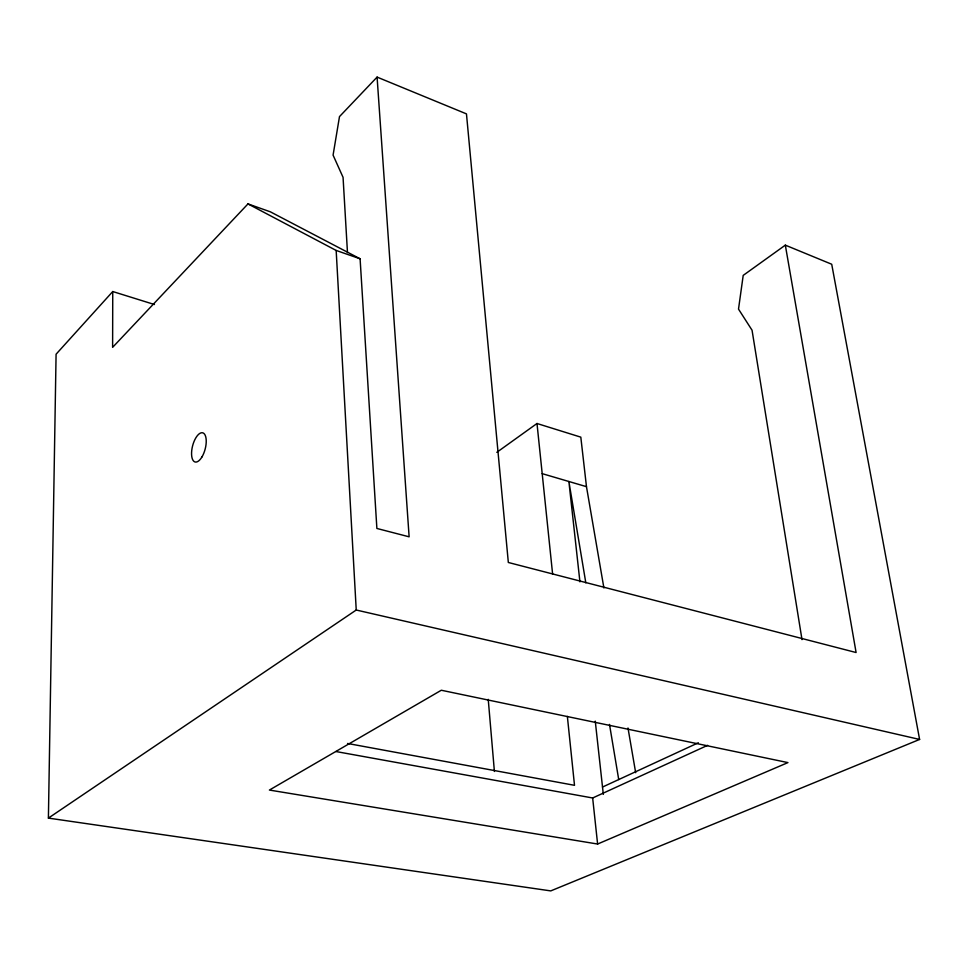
<?xml version="1.0" encoding="UTF-8"?>
<svg xmlns="http://www.w3.org/2000/svg" width="968" height="968" viewBox="0 0 968 968"><rect width="100%" height="100%" fill="white"/><g stroke="black" fill="none" stroke-linecap="round" stroke-linejoin="round"><path stroke-width="1.45" d="M154.444 304.521L112.748 291.537L112.615 347.343L247.977 203.909L270.338 211.811L360.096 258.783L376.879 528.455L409.125 536.816L377.084 77.101L466.467 113.885L508.333 562.481L856.099 652.529L785.326 245.146L743.206 275.384L738.511 309.107L752.051 330.221L802 639.618M785.326 245.146L831.718 264.24L919.6 739.443L550.756 890.899L48.4 818.105L56.084 354.203L112.748 291.537M377.084 77.101L339.49 116.608L333.077 155.122L343.059 177.338L347.476 252.588M496.814 452.334L536.998 423.5L580.812 437.149L586.475 486.674L603.899 587.963M48.4 818.105L356.236 610.021L919.6 739.443M603.33 794.377L602.519 787.045L698.351 742.771M335.956 751.531L592.658 797.983L707.632 745.324M597.607 844.035L787.928 762.602L441.311 690.245L269.406 790.057L597.607 844.035L592.658 797.983M347.548 743.472L574.508 785.314L567.357 716.38M542.201 473.654L586.475 486.674M247.977 203.909L336.162 250.446L360.096 258.783M627.99 727.996L635.673 772.694M585.821 582.845L568.881 481.495L579.929 581.853M609.501 724.427L618.721 779.567M595.26 721.148L602.519 787.045M536.998 423.5L552.607 574.048M488.235 699.344L494.406 771.472M336.162 250.446L356.236 610.021M201.973 456.92A15.077 6.486 -75.4 0 0 203.111 432.95A15.077 6.486 -75.4 0 0 191.591 452.31A15.077 6.486 -75.4 0 0 201.973 456.92"/></g></svg>
